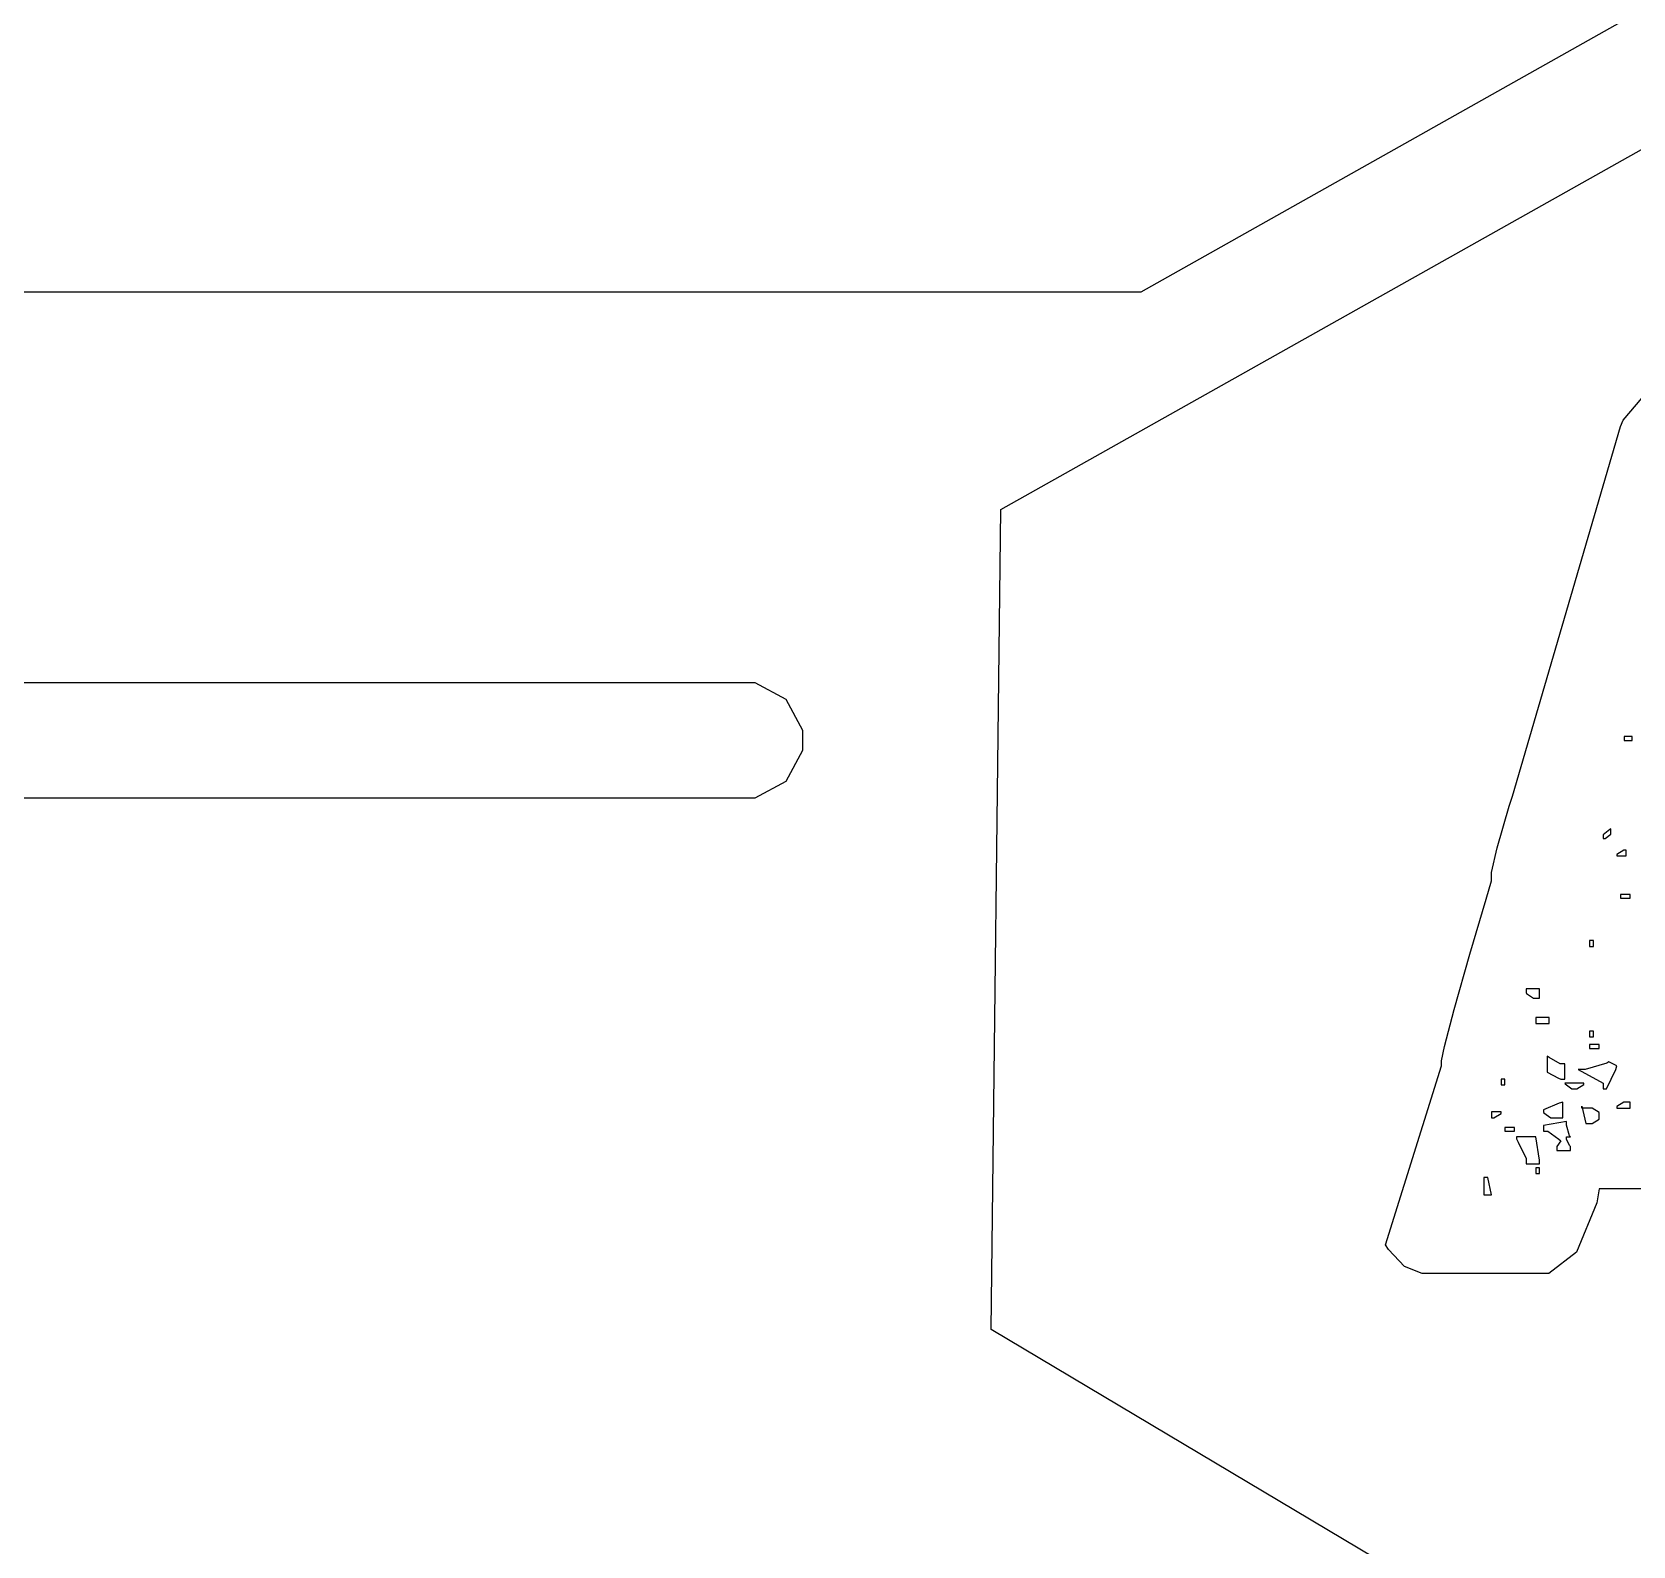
# Model space of a CAD drawing. Extents: x 114 to 248, y 19 to 327.
# Drawn here: x 153.1 to 182.44, y 135.17 to 162.91 of the extents above; entities that cross this region are included whole.
import ezdxf

# ---------------------------------------------------------------- set-up
doc = ezdxf.new("R2010")
doc.units = 0
doc.header["$MEASUREMENT"] = 0

msp = doc.modelspace()

# ---------------------------------------------------------------- linework, layer by layer
at = {"color": 32}
msp.add_lwpolyline([(229.199, 164.112), (229.446, 181.751), (234.208, 184.433), (239.113, 187.149), (125.13, 187.149), (129.752, 184.433), (134.902, 181.364), (134.691, 163.759), (124.707, 158.151), (173.426, 158.151), (184.01, 164.112), (193.992, 158.151), (239.254, 158.151), (229.199, 164.112)], close=True, dxfattribs=at)
at = {"color": 40}
for points in [[(196.71, 138.818), (183.585, 131.446), (170.674, 139.135), (170.851, 154.164), (183.974, 161.536), (196.886, 153.847), (196.71, 138.818)], [(166.158, 148.872), (125.236, 148.872), (125.047, 148.872), (124.481, 149.177), (124.178, 149.743), (124.178, 149.931), (124.178, 150.119), (124.481, 150.686), (125.047, 150.989), (125.236, 150.989), (166.158, 150.989), (166.346, 150.989), (166.912, 150.686), (167.217, 150.119), (167.217, 149.931), (167.217, 149.743), (166.912, 149.177), (166.346, 148.872), (166.158, 148.872)]]:
    msp.add_lwpolyline(points, close=True, dxfattribs=at)
at = {"color": 7}
msp.add_lwpolyline([(186.054, 141.71), (181.821, 141.71), (181.777, 141.456), (181.406, 140.552), (180.898, 140.159), (180.728, 140.159), (178.682, 140.159), (178.574, 140.159), (178.253, 140.291), (177.958, 140.6), (177.906, 140.688), (178.929, 143.969), (178.929, 144.058), (178.986, 144.321), (179.161, 145.001), (179.45, 146.013), (179.746, 147.02), (179.846, 147.355), (179.846, 147.507), (179.947, 147.96), (180.172, 148.723), (180.233, 148.908), (182.21, 155.681), (182.262, 155.797), (182.607, 156.206)], dxfattribs=at)
for points in [[(182.28, 149.931), (182.422, 149.931), (182.422, 150.001), (182.28, 150.001), (182.28, 149.931)], [(181.893, 148.167), (181.893, 148.131), (181.927, 148.131), (182.033, 148.211), (182.033, 148.237), (182.033, 148.307), (182.015, 148.299), (181.893, 148.2), (181.893, 148.167)], [(182.14, 147.814), (182.316, 147.814), (182.316, 147.92), (182.272, 147.92), (182.14, 147.841), (182.14, 147.814)], [(182.21, 147.038), (182.386, 147.038), (182.386, 147.108), (182.21, 147.108), (182.21, 147.038)], [(181.645, 146.156), (181.717, 146.156), (181.717, 146.262), (181.645, 146.262), (181.645, 146.156)], [(180.482, 145.38), (180.482, 145.308), (180.49, 145.292), (180.615, 145.204), (180.658, 145.204), (180.728, 145.204), (180.728, 145.38), (180.482, 145.38)], [(180.658, 144.745), (180.905, 144.745), (180.905, 144.851), (180.658, 144.851), (180.658, 144.745)], [(181.645, 144.498), (181.717, 144.498), (181.717, 144.603), (181.645, 144.603), (181.645, 144.498)], [(180.869, 144.146), (180.869, 143.897), (180.869, 143.853), (181.071, 143.739), (181.115, 143.721), (181.187, 143.721), (181.187, 144.004), (181.107, 144.004), (180.903, 144.119), (180.869, 144.146)], [(181.645, 144.286), (181.821, 144.286), (181.821, 144.356), (181.645, 144.356), (181.645, 144.286)], [(181.434, 143.897), (181.893, 143.651), (181.893, 143.545), (181.953, 143.545), (182.122, 143.899), (182.14, 143.969), (181.997, 144.04), (181.962, 144.013), (181.565, 143.897), (181.434, 143.897)], [(180.023, 143.617), (180.093, 143.617), (180.093, 143.721), (180.023, 143.721), (180.023, 143.617)], [(181.187, 143.651), (181.195, 143.634), (181.321, 143.545), (181.364, 143.545), (181.408, 143.545), (181.54, 143.625), (181.54, 143.651), (181.187, 143.651)], [(180.799, 143.122), (180.807, 143.105), (180.932, 143.015), (180.975, 143.015), (181.151, 143.015), (181.151, 143.298), (181.089, 143.281), (180.799, 143.162), (180.799, 143.122)], [(181.504, 143.228), (181.574, 142.911), (181.645, 142.911), (181.689, 142.911), (181.821, 142.989), (181.821, 143.015), (181.821, 143.087), (181.821, 143.113), (181.689, 143.192), (181.645, 143.192), (181.504, 143.192), (181.504, 143.228)], [(182.14, 143.192), (182.386, 143.192), (182.386, 143.298), (182.316, 143.298), (182.272, 143.298), (182.14, 143.22), (182.14, 143.192)], [(179.846, 143.122), (179.846, 143.015), (179.891, 143.015), (180.023, 143.095), (180.023, 143.122), (179.846, 143.122)], [(180.799, 142.875), (180.799, 142.769), (180.877, 142.769), (181.08, 142.62), (181.115, 142.592), (181.045, 142.486), (181.045, 142.416), (181.292, 142.416), (181.292, 142.486), (181.274, 142.504), (181.222, 142.624), (181.222, 142.663), (181.292, 142.663), (181.274, 142.681), (181.222, 142.879), (181.222, 142.945), (180.799, 142.875)], [(180.093, 142.769), (180.269, 142.769), (180.269, 142.839), (180.093, 142.839), (180.093, 142.769)], [(180.305, 142.628), (180.332, 142.568), (180.482, 142.27), (180.482, 142.169), (180.728, 142.169), (180.728, 142.24), (180.658, 142.663), (180.305, 142.663), (180.305, 142.628)], [(180.658, 141.993), (180.728, 141.993), (180.728, 142.099), (180.658, 142.099), (180.658, 141.993)], [(179.704, 141.923), (179.704, 141.604), (179.846, 141.604), (179.776, 141.923), (179.704, 141.923)]]:
    msp.add_lwpolyline(points, close=True, dxfattribs=at)

doc.saveas('drawing.dxf')
